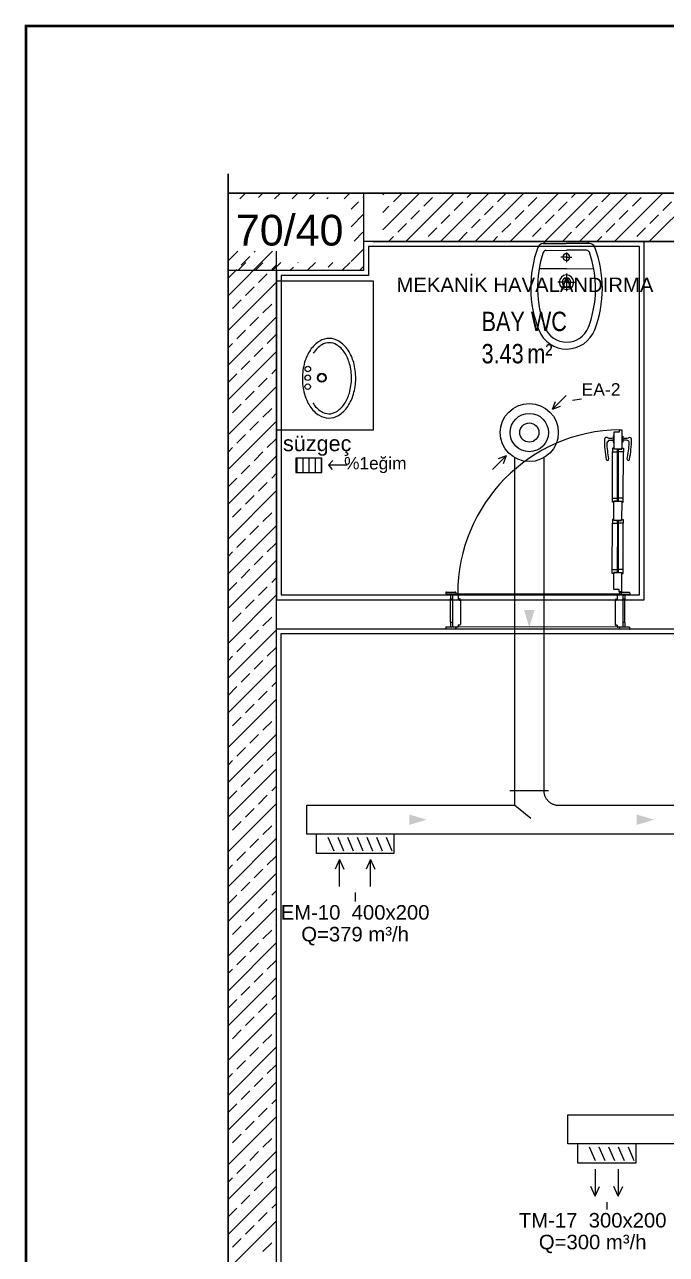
# Model space of a CAD drawing. Header units: centimetres. Extents: x 357699 to 366480, y -615216 to -609849.
# Drawn here: x 357699 to 358031, y -610485 to -609849 of the extents above; entities that cross this region are included whole.
import ezdxf
from ezdxf.enums import TextEntityAlignment as Align

# ---------------------------------------------------------------- set-up
doc = ezdxf.new("R2010")
doc.units = ezdxf.units.CM
for name, color, linetype in [('ROTAS-HAV-CERCEVE', 7, 'Continuous'), ('ROTAS-HAV-EGZOZ', 4, 'Continuous'), ('ROTAS-HAV-MENFEZ', 7, 'Continuous'), ('ROTAS-HAV-OK', 7, 'Continuous'), ('ROTAS-HAV-TAZE-HAVA', 3, 'Continuous'), ('ROTAS-HAV-YAZI', 7, 'Continuous'), ('ROTAS-MIMARI', 8, 'Continuous'), ('ROTAS-MIMARI-KOLON', 8, 'Continuous')]:
    doc.layers.add(name, color=color, linetype=linetype)
doc.styles.add('ROTAS', font='arial.ttf')

msp = doc.modelspace()

# ---------------------------------------------------------------- linework, layer by layer
at = {"layer": 'ROTAS-HAV-CERCEVE', "const_width": 1.5}
msp.add_lwpolyline([(357700, -615060), (359300, -615060), (359300, -609850), (357700, -609850)], close=True, dxfattribs=at)
at = {"layer": 'ROTAS-HAV-EGZOZ'}
for points in [[(358350, -610270), (358300, -610270), (358284.5, -610270), (358264.5, -610267.5), (358080, -610267.5), (357960, -610267.5), (357845, -610267.5), (357845, -610252.5), (357952.5, -610252.5), (357952.5, -610073)], [(357967.5, -610073), (357967.5, -610245), (357967.51, -610245.37), (357967.54, -610245.74), (357967.58, -610246.1), (357967.64, -610246.46), (357967.72, -610246.82), (357967.82, -610247.18), (357967.94, -610247.53), (357968.07, -610247.87), (357968.22, -610248.21), (357968.39, -610248.54), (357968.57, -610248.86), (357968.76, -610249.17), (357968.98, -610249.47), (357969.2, -610249.76), (357969.44, -610250.04), (357969.7, -610250.3), (357969.96, -610250.56), (357970.24, -610250.8), (357970.53, -610251.02), (357970.83, -610251.24), (357971.14, -610251.43), (357971.46, -610251.61), (357971.79, -610251.78), (357972.13, -610251.93), (357972.47, -610252.06), (357972.82, -610252.18), (357973.18, -610252.28), (357973.54, -610252.36), (357973.9, -610252.42), (357974.26, -610252.46), (357974.63, -610252.49), (357975, -610252.5), (358072.5, -610252.5)], [(357950, -610245), (357970, -610245)], [(357952.5, -610252.5), (357960.75, -610259.25)]]:
    msp.add_lwpolyline(points, dxfattribs=at)
at = {"layer": 'ROTAS-HAV-MENFEZ'}
for p, q in [((357979.09, -610040.91), (357972.02, -610047.98)), ((357972.02, -610047.98), (357973.58, -610043.88)), ((357972.02, -610047.98), (357976.12, -610046.42)), ((357940.91, -610079.09), (357947.98, -610072.02)), ((357947.98, -610072.02), (357943.88, -610073.58)), ((357947.98, -610072.02), (357946.42, -610076.12)), ((357856, -610269), (357859, -610276)), ((357861, -610269), (357864, -610276)), ((357866, -610269), (357869, -610276)), ((357871, -610269), (357874, -610276)), ((357876, -610269), (357879, -610276)), ((357881, -610269), (357884, -610276)), ((357886, -610269), (357889, -610276)), ((357862, -610280.5), (357859.75, -610285.5)), ((357862, -610294.5), (357862, -610280.5)), ((357862, -610280.5), (357864.25, -610285.5)), ((357878, -610280.5), (357875.75, -610285.5)), ((357878, -610294.5), (357878, -610280.5)), ((357878, -610280.5), (357880.25, -610285.5)), ((357991, -610429), (357994, -610436)), ((357996, -610429), (357999, -610436)), ((358001, -610429), (358004, -610436)), ((358006, -610429), (358009, -610436)), ((358011, -610429), (358014, -610436)), ((357994, -610440.5), (357994, -610454.5)), ((358006, -610440.5), (358006, -610454.5)), ((357994, -610454.5), (357991.75, -610449.5)), ((357994, -610454.5), (357996.25, -610449.5)), ((358006, -610454.5), (358003.75, -610449.5)), ((358006, -610454.5), (358008.25, -610449.5))]:
    msp.add_line(p, q, dxfattribs=at)
for points in [[(357890, -610267.5), (357890, -610277.5), (357850, -610277.5), (357850, -610267.5)], [(358015, -610427.5), (358015, -610437.5), (357985, -610437.5), (357985, -610427.5)]]:
    msp.add_lwpolyline(points, dxfattribs=at)
for radius in [15, 9.9, 4.95]:
    msp.add_circle((357960, -610060), radius, dxfattribs=at)
at = {"layer": 'ROTAS-HAV-OK'}
for points in [[(357960, -610160.75), (357962.7, -610151.75), (357957.3, -610151.75)], [(357907, -610260), (357898, -610257.3), (357898, -610262.7)], [(358024.5, -610260), (358015.5, -610257.3), (358015.5, -610262.7)]]:
    msp.add_solid(points, dxfattribs=at)
at = {"layer": 'ROTAS-HAV-TAZE-HAVA'}
msp.add_lwpolyline([(358410, -610427.5), (358200, -610427.5), (357980, -610427.5), (357980, -610412.5), (358200, -610412.5), (358410, -610412.5)], dxfattribs=at)
at = {"layer": 'ROTAS-HAV-YAZI'}
for p, q in [((357982.41, -610043.27), (357986.99, -610042.63)), ((357870, -610297.6), (357870, -610302.25)), ((358000, -610457.6), (358000, -610461.3))]:
    msp.add_line(p, q, dxfattribs=at)
at = {"layer": 'ROTAS-MIMARI'}
for p, q in [((357804.37, -611416.35), (357804.37, -609926.35)), ((357804.37, -611416.35), (357804.37, -609926.35)), ((357804.37, -609926.35), (357804.37, -611416.35)), ((357804.37, -609936.35), (359214.37, -609936.35)), ((357804.37, -609936.35), (359214.37, -609936.35)), ((359214.37, -609936.35), (357804.37, -609936.35)), ((357804.37, -609936.35), (357804.37, -611416.35)), ((357804.37, -609976.35), (357804.37, -609936.35)), ((357804.37, -609936.35), (357874.37, -609936.35)), ((359214.37, -609936.35), (357804.37, -609936.35)), ((357874.04, -609938.6), (357874.37, -609938.28)), ((357874.37, -609936.35), (357874.37, -609976.35)), ((357884.37, -609936.35), (358384.37, -609936.35)), ((357804.37, -609945.41), (357804.4, -609945.38)), ((357804.37, -609954.39), (357804.4, -609954.36)), ((357804.37, -609963.37), (357804.4, -609963.34)), ((358019.37, -609961.35), (357874.37, -609961.35)), ((357876.87, -609963.85), (357876.87, -609978.85)), ((358016.87, -609963.85), (357876.87, -609963.85)), ((357879.37, -609961.35), (358074.37, -609961.35)), ((359139.37, -609961.35), (357879.37, -609961.35)), ((357879.37, -609961.35), (359139.37, -609961.35)), ((357884.37, -609961.35), (358384.37, -609961.35)), ((357905.17, -609961.35), (357905.47, -609961.05)), ((357959.05, -609961.35), (357959.36, -609961.05)), ((357968.65, -609965.91), (357979.14, -609965.85)), ((357989.64, -609965.8), (357979.14, -609965.85)), ((358012.93, -609961.35), (358013.24, -609961.05)), ((358016.87, -610143.85), (358016.87, -609963.85)), ((358019.37, -610146.35), (358019.37, -609961.35)), ((357804.37, -610506.35), (357804.37, -609966.35)), ((357817.92, -609966.76), (357818.33, -609966.35)), ((357829.37, -610506.35), (357829.37, -609966.35)), ((357840.37, -609972.27), (357840.54, -609972.1)), ((357979.16, -609969.35), (357976.36, -609969.37)), ((357979.15, -609966.91), (357979.17, -609972.02)), ((357979.16, -609969.35), (357981.96, -609969.34)), ((357874.37, -609976.35), (357804.37, -609976.35)), ((357874.37, -609976.35), (357829.37, -609976.35)), ((357829.37, -609976.35), (357829.37, -610146.35)), ((357876.87, -609978.85), (357831.87, -609978.85)), ((357831.87, -609978.85), (357831.87, -610143.85)), ((357979.19, -609975.35), (357965.07, -609975.42)), ((357979.19, -609975.35), (357993.31, -609975.28)), ((357979.2, -609977.84), (357979.25, -609986.97)), ((357829.37, -609981.58), (357879.37, -609981.58)), ((357879.37, -609981.58), (357879.37, -610058.85)), ((357979.23, -609982.35), (357974.78, -609982.37)), ((357979.23, -609982.35), (357983.67, -609982.33)), ((357829.14, -609991.46), (357829.37, -609991.24)), ((357804.37, -609998.28), (357804.45, -609998.2)), ((357829.14, -610045.34), (357829.37, -610045.12)), ((357804.37, -610052.16), (357804.45, -610052.08)), ((357879.37, -610058.85), (357829.37, -610058.85)), ((357852.87, -610073.3), (357839.47, -610073.3)), ((357839.47, -610073.3), (357839.47, -610080.69)), ((357840, -610080.69), (357840, -610073.3)), ((357843.17, -610080.69), (357843.17, -610073.3)), ((357846.35, -610080.69), (357846.35, -610073.3)), ((357849.52, -610080.69), (357849.52, -610073.3)), ((357852.7, -610080.69), (357852.7, -610073.3)), ((357852.87, -610080.69), (357852.87, -610073.3)), ((358002.94, -610093.92), (358003, -610069.99)), ((358005.53, -610095.41), (358005.59, -610068.51)), ((358005.95, -610095.41), (358006.01, -610068.52)), ((358008.54, -610093.93), (358008.6, -610070)), ((357856.24, -610076.78), (357858.49, -610074.4)), ((357858.49, -610074.4), (357856.24, -610076.78)), ((357865.97, -610076.78), (357856.24, -610076.78)), ((357856.24, -610076.78), (357858.18, -610079.12)), ((357839.47, -610080.69), (357852.87, -610080.69)), ((357829.14, -610099.22), (357829.37, -610099)), ((357804.37, -610106.04), (357804.45, -610105.96)), ((358005.51, -610105.41), (358005.45, -610132.3)), ((358005.93, -610105.41), (358005.87, -610132.3)), ((358002.86, -610130.81), (358002.91, -610106.88)), ((358008.46, -610130.82), (358008.51, -610106.89)), ((357831.87, -610143.85), (357909.37, -610143.85)), ((357909.37, -610143.85), (358016.87, -610143.85)), ((357916.88, -610142.67), (357916.87, -610143.37)), ((357916.88, -610142.67), (357916.87, -610143.37)), ((357916.87, -610143.37), (357923.02, -610143.38)), ((357917.18, -610142.37), (357921.78, -610142.38)), ((357919.37, -610143.37), (357919.37, -610145.87)), ((357920.37, -610143.38), (357920.34, -610160.38)), ((357922.08, -610142.68), (357922.08, -610143.38)), ((358005.72, -610143.57), (357923.02, -610143.38)), ((357923.32, -610143.68), (357923.32, -610146.18)), ((358005.42, -610143.87), (358005.42, -610146.37)), ((358011.87, -610143.58), (358005.72, -610143.57)), ((358006.7, -610142.52), (358006.65, -610142.3)), ((358006.8, -610143.45), (358006.8, -610143.57)), ((358006.99, -610142.47), (358006.96, -610142.3)), ((358007.1, -610143.44), (358007.1, -610143.57)), ((358007.53, -610142.87), (358007.52, -610143.57)), ((358011.58, -610142.58), (358007.83, -610142.57)), ((358008.37, -610143.57), (358008.34, -610160.57)), ((358009.37, -610143.58), (358009.37, -610146.08)), ((358011.88, -610142.88), (358011.87, -610143.58)), ((358011.88, -610142.88), (358011.87, -610143.58)), ((357829.37, -610146.35), (357909.37, -610146.35)), ((357909.37, -610146.35), (358019.37, -610146.35)), ((357919.34, -610157.87), (357919.37, -610145.87)), ((357919.37, -610145.87), (357920.37, -610145.88)), ((357923.32, -610146.18), (357924.12, -610146.19)), ((357923.58, -610146.15), (357924.27, -610146.15)), ((357923.8, -610146.03), (357924.06, -610146.03)), ((357923.8, -610146.15), (357923.8, -610146.63)), ((357923.8, -610146.63), (357924.06, -610146.63)), ((357924.06, -610146.15), (357924.06, -610146.63)), ((357924.42, -610146.49), (357924.39, -610159.09)), ((358004.32, -610146.66), (358004.29, -610159.26)), ((358005.15, -610146.33), (358004.46, -610146.33)), ((358005.42, -610146.37), (358004.62, -610146.36)), ((358004.94, -610146.21), (358004.68, -610146.21)), ((358004.68, -610146.33), (358004.68, -610146.81)), ((358004.93, -610146.81), (358004.68, -610146.81)), ((358004.94, -610146.33), (358004.93, -610146.81)), ((358009.37, -610146.08), (358008.37, -610146.07)), ((358009.34, -610158.08), (358009.37, -610146.08)), ((357829.14, -610153.11), (357829.37, -610152.88)), ((357804.37, -610159.92), (357804.45, -610159.84)), ((357829.37, -610506.35), (357829.37, -610161.35)), ((357829.37, -610161.35), (359189.37, -610161.35)), ((357916.84, -610160.37), (357916.83, -610161.07)), ((357916.84, -610160.37), (357916.83, -610161.07)), ((357916.84, -610160.37), (357922.99, -610160.38)), ((357917.13, -610161.37), (357921.74, -610161.38)), ((357919.34, -610157.87), (357920.34, -610157.88)), ((357919.34, -610157.87), (357919.34, -610160.37)), ((357922.04, -610160.38), (357922.04, -610161.08)), ((358005.69, -610160.57), (357922.99, -610160.38)), ((357923.29, -610159.38), (357923.29, -610160.08)), ((357923.29, -610159.38), (357924.09, -610159.39)), ((358005.39, -610159.57), (358004.59, -610159.56)), ((358005.39, -610159.57), (358005.39, -610160.27)), ((358011.84, -610160.58), (358005.69, -610160.57)), ((358006.63, -610160.57), (358006.63, -610161.27)), ((358011.53, -610161.58), (358006.93, -610161.57)), ((358009.34, -610158.08), (358008.34, -610158.07)), ((358009.34, -610158.08), (358009.34, -610160.58)), ((358011.84, -610160.58), (358011.83, -610161.28)), ((358011.84, -610160.58), (358011.83, -610161.28)), ((357831.87, -610503.85), (357831.87, -610163.85)), ((357831.87, -610163.85), (359186.87, -610163.85)), ((357829.14, -610206.99), (357829.37, -610206.76)), ((357804.37, -610213.8), (357804.45, -610213.72)), ((357829.14, -610260.87), (357829.37, -610260.64)), ((357804.37, -610267.68), (357804.45, -610267.6)), ((357829.14, -610314.75), (357829.37, -610314.53)), ((357804.37, -610321.56), (357804.45, -610321.49)), ((357829.14, -610368.63), (357829.37, -610368.41)), ((357804.37, -610375.45), (357804.45, -610375.37)), ((357829.14, -610422.51), (357829.37, -610422.29)), ((357804.37, -610429.33), (357804.45, -610429.25)), ((357829.14, -610476.39), (357829.37, -610476.17)), ((357804.37, -610483.21), (357804.45, -610483.13))]:
    msp.add_line(p, q, dxfattribs=at)
for points in [[(358006.62, -610059.67), (358006.62, -610058.52), (358007.82, -610058.52), (358007.8, -610068.52), (358003.8, -610068.51), (358003.82, -610059.66)], [(358003.8, -610067.99), (358003, -610067.99), (358003, -610069.99), (358005.59, -610069.99), (358005.59, -610068.51), (358003.8, -610068.51)], [(358007.8, -610068), (358008.6, -610068), (358008.6, -610070), (358006.01, -610070), (358006.01, -610068.52), (358007.8, -610068.52)], [(358003.74, -610095.92), (358002.94, -610095.92), (358002.94, -610093.92), (358005.53, -610093.93), (358005.53, -610095.41), (358003.74, -610095.4)], [(358007.72, -610105.41), (358003.72, -610105.4), (358003.74, -610095.4), (358007.74, -610095.41), (358007.72, -610105.41)], [(358007.74, -610095.93), (358008.54, -610095.93), (358008.54, -610093.93), (358005.95, -610093.93), (358005.95, -610095.41), (358007.74, -610095.41)], [(358003.72, -610104.88), (358002.92, -610104.88), (358002.91, -610106.88), (358005.5, -610106.89), (358005.51, -610105.41), (358003.72, -610105.4)], [(358007.72, -610104.89), (358008.52, -610104.89), (358008.51, -610106.89), (358005.92, -610106.89), (358005.93, -610105.41), (358007.72, -610105.41)], [(358003.66, -610132.81), (358002.86, -610132.81), (358002.86, -610130.81), (358005.45, -610130.82), (358005.45, -610132.3), (358003.66, -610132.29)], [(358007.66, -610132.82), (358008.46, -610132.82), (358008.46, -610130.82), (358005.87, -610130.82), (358005.87, -610132.3), (358007.66, -610132.3)], [(358007.66, -610132.3), (358007.64, -610142.3), (358006.44, -610142.3), (358006.44, -610141.15), (358003.64, -610141.14), (358003.66, -610132.29)]]:
    msp.add_lwpolyline(points, close=True, dxfattribs=at)
for points in [[(358003.31, -610064.15), (358000.85, -610064.02), (358000.04, -610065.24)], [(358003.82, -610061.9), (358003.32, -610061.9), (358003.31, -610064.9), (358003.81, -610064.9)], [(358007.82, -610061.91), (358008.32, -610061.91), (358008.31, -610064.91), (358007.81, -610064.91)], [(358005.65, -610095.41), (358005.71, -610068.51)], [(358005.91, -610068.52), (358005.85, -610095.41)], [(358005.63, -610105.41), (358005.57, -610132.3)], [(358005.77, -610132.3), (358005.83, -610105.41)]]:
    msp.add_lwpolyline(points, dxfattribs=at)
for centre, radius in [((357845.57, -610027.19), 1.43), ((357852.8, -610031.69), 2.3), ((357852.8, -610031.69), 1.94), ((357845.51, -610036.29), 1.43), ((357845.54, -610031.69), 1.43), ((358006.93, -610142.97), 0.5)]:
    msp.add_circle(centre, radius, dxfattribs=at)
for centre, radius, start, end in [((358020.74, -609985.08), 60, 159.81682, 201.44954), ((357967.24, -609965.41), 3, 90.29085, 159.81682), ((357968.66, -609967.41), 1.5, 90.29085, 161.25628), ((357968.32, -609962.11), 0.7, 90.29085, 180.29085), ((357989.64, -609967.3), 1.5, 19.32542, 90.29085), ((357989.92, -609962), 0.7, 0.29085, 90.29085), ((357991.04, -609965.29), 3, 20.76488, 90.29085), ((357937.74, -609985.5), 60, 339.13216, 20.76488), ((358020.74, -609985.08), 56.5, 161.25628, 201.44954), ((357979.16, -609969.35), 1.75, 90.29085, 270.29085), ((357979.16, -609969.35), 1.75, 270.29085, 90.29085), ((357937.74, -609985.5), 56.5, 339.13216, 19.32542), ((357979.23, -609982.35), 3.75, 90.29085, 270.29085), ((357979.23, -609982.35), 3.75, 270.29085, 90.29085), ((357979.23, -609982.35), 2.3, 90.29085, 270.29085), ((357979.23, -609982.35), 2.3, 270.29085, 90.29085), ((357979.32, -610001.35), 15.5, 201.44954, 270.29085), ((357979.32, -610001.35), 12, 201.44954, 270.29085), ((357979.32, -610001.35), 12, 270.29085, 339.13216), ((357979.32, -610001.35), 15.5, 270.29085, 339.13216), ((357859.88, -610026.17), 15.7, 121.31678, 145.76871), ((357859.88, -610026.17), 13.51, 121.31678, 148.22663), ((357856.63, -610020.81), 9.43, 89.60337, 121.31678), ((357856.63, -610020.81), 7.24, 89.60337, 121.31678), ((357856.63, -610020.81), 7.24, 57.88996, 89.60337), ((357856.63, -610020.81), 9.43, 57.88996, 89.60337), ((357853.29, -610026.12), 13.51, 33.43802, 57.88996), ((357853.29, -610026.12), 15.7, 33.43802, 57.88996), ((357865.08, -610029.71), 21.99, 145.76871, 164.0858), ((357848.04, -610029.59), 19.8, 15.12094, 33.43802), ((357848.04, -610029.59), 21.99, 15.12094, 33.43802), ((357873.33, -610032.06), 30.56, 164.0858, 179.60337), ((357839.77, -610031.83), 28.38, 359.60337, 15.12094), ((357839.77, -610031.83), 30.56, 359.60337, 15.12094), ((357873.33, -610032.06), 30.56, 179.60337, 195.12094), ((357839.77, -610031.83), 28.38, 344.0858, 359.60337), ((357839.77, -610031.83), 30.56, 344.0858, 359.60337), ((357865.05, -610034.3), 21.99, 195.12094, 213.43802), ((357848.01, -610034.18), 19.8, 325.76871, 344.0858), ((357848.01, -610034.18), 21.99, 325.76871, 344.0858), ((357859.8, -610037.76), 15.7, 213.43802, 237.88996), ((357859.8, -610037.76), 13.51, 210.98011, 237.88996), ((357853.21, -610037.72), 13.51, 301.31678, 325.76871), ((357853.21, -610037.72), 15.7, 301.31678, 325.76871), ((357856.47, -610043.07), 9.43, 237.88996, 269.60337), ((357856.47, -610043.07), 7.24, 237.88996, 269.60337), ((357856.47, -610043.07), 9.43, 269.60337, 301.31678), ((357856.47, -610043.07), 7.24, 269.60337, 301.31678), ((358007.85, -610143.33), 84.82, 90.8274, 180.03507), ((357999.87, -610063.59), 1.08, 63.36328, 169.30744), ((358054.56, -610063.49), 55.75, 179.89541, 190.75201), ((358054.56, -610063.49), 54.55, 181.8387, 190.74017), ((358001.87, -610058.45), 4.44, 250.05147, 288.93315), ((358009.77, -610058.47), 4.44, 250.81153, 289.69322), ((358009.75, -610068.37), 4.44, 76.77652, 108.93315), ((357957.06, -610063.28), 54.55, 349.00452, 357.90599), ((358010.23, -610065.27), 1.35, 0.2451, 66.38383), ((358011.75, -610063.62), 1.08, 10.43724, 116.38141), ((357957.06, -610063.28), 55.75, 348.99267, 359.84928), ((358000.38, -610073.78), 0.6, 191.26579, 11.26579), ((358011.2, -610073.8), 0.6, 168.47889, 348.47889), ((357917.18, -610142.67), 0.3, 89.79774, 179.87234), ((357921.78, -610142.68), 0.3, 359.87234, 89.94695), ((357923.02, -610143.68), 0.3, 359.87234, 89.87234), ((358005.72, -610143.87), 0.3, 89.87234, 179.87234), ((358007.83, -610142.87), 0.3, 89.79774, 179.87234), ((358011.58, -610142.88), 0.3, 359.87234, 89.94694), ((357923.93, -610146.13), 0.347, 356.49972, 183.24496), ((357924.12, -610146.49), 0.3, 359.87234, 89.87234), ((358004.62, -610146.66), 0.3, 89.87234, 179.87234), ((358004.81, -610146.31), 0.347, 356.49972, 183.24496), ((357917.13, -610161.07), 0.3, 179.87234, 269.94695), ((357921.74, -610161.08), 0.3, 269.87234, 359.87234), ((357922.99, -610160.08), 0.3, 269.79774, 359.87234), ((357924.09, -610159.09), 0.3, 269.87234, 359.94695), ((358004.59, -610159.26), 0.3, 179.79774, 269.87234), ((358005.69, -610160.27), 0.3, 179.87234, 269.94694), ((358006.93, -610161.27), 0.3, 179.87234, 269.87234), ((358011.53, -610161.28), 0.3, 269.79773, 359.87234)]:
    msp.add_arc(centre, radius, start, end, dxfattribs=at)
at = {"layer": 'ROTAS-MIMARI-KOLON'}
for p, q in [((357810.46, -609939.32), (357813.43, -609936.35)), ((357820.16, -609938.6), (357822.41, -609936.35)), ((357828.42, -609939.32), (357831.39, -609936.35)), ((357837.41, -609939.32), (357840.37, -609936.35)), ((357846.39, -609939.32), (357849.35, -609936.35)), ((357855.37, -609939.32), (357856.08, -609938.6)), ((357864.35, -609939.32), (357867.31, -609936.35)), ((357867.97, -609944.68), (357871.8, -609940.84)), ((357884.37, -609937.26), (357885.27, -609936.35)), ((357884.37, -609955.22), (357903.23, -609936.35)), ((357889.76, -609940.84), (357894.25, -609936.35)), ((357896.19, -609961.35), (357921.19, -609936.35)), ((357905.47, -609943.09), (357909.96, -609938.6)), ((357914.15, -609961.35), (357939.15, -609936.35)), ((357921.19, -609945.33), (357925.68, -609940.84)), ((357927.92, -609938.6), (357930.17, -609936.35)), ((357932.11, -609961.35), (357957.11, -609936.35)), ((357943.64, -609940.84), (357948.13, -609936.35)), ((357950.07, -609961.35), (357975.07, -609936.35)), ((357959.36, -609943.09), (357963.85, -609938.6)), ((357968.03, -609961.35), (357993.03, -609936.35)), ((357975.07, -609945.33), (357979.56, -609940.84)), ((357981.81, -609938.6), (357984.05, -609936.35)), ((357985.99, -609961.35), (358010.99, -609936.35)), ((357997.52, -609940.84), (358002.01, -609936.35)), ((358003.95, -609961.35), (358028.95, -609936.35)), ((358013.24, -609943.09), (358017.73, -609938.6)), ((358021.91, -609961.35), (358046.91, -609936.35)), ((358028.95, -609945.33), (358033.44, -609940.84)), ((357867.97, -609953.66), (357874.37, -609947.26)), ((357884.37, -609946.24), (357887.51, -609943.09)), ((357898.74, -609949.82), (357903.23, -609945.33)), ((357936.9, -609947.58), (357941.39, -609943.09)), ((357952.62, -609949.82), (357957.11, -609945.33)), ((357990.79, -609947.58), (357995.28, -609943.09)), ((358006.5, -609949.82), (358010.99, -609945.33)), ((357892, -609956.56), (357896.49, -609952.07)), ((357914.45, -609952.07), (357918.94, -609947.58)), ((357930.17, -609954.31), (357934.66, -609949.82)), ((357945.88, -609956.56), (357950.38, -609952.07)), ((357968.34, -609952.07), (357972.83, -609947.58)), ((357984.05, -609954.31), (357988.54, -609949.82)), ((357999.77, -609956.56), (358004.26, -609952.07)), ((358022.22, -609952.07), (358026.71, -609947.58)), ((357869.55, -609961.05), (357874.04, -609956.56)), ((357887.21, -609961.35), (357889.76, -609958.8)), ((357907.72, -609958.8), (357912.21, -609954.31)), ((357923.43, -609961.05), (357927.92, -609956.56)), ((357941.09, -609961.35), (357943.64, -609958.8)), ((357961.6, -609958.8), (357966.09, -609954.31)), ((357977.32, -609961.05), (357981.81, -609956.56)), ((357994.97, -609961.35), (357997.52, -609958.8)), ((358015.48, -609958.8), (358019.97, -609954.31)), ((357867.97, -609971.62), (357874.37, -609965.22)), ((357874.37, -609961.35), (357874.37, -609976.35)), ((357967.23, -609962.41), (357979.13, -609962.35)), ((357967.63, -609962.41), (357967.62, -609962.11)), ((357968.32, -609961.41), (357979.12, -609961.35)), ((357989.92, -609961.3), (357979.12, -609961.35)), ((357991.02, -609962.29), (357979.13, -609962.35)), ((357990.62, -609962.29), (357990.62, -609961.99)), ((357804.37, -609971.33), (357809.35, -609966.35)), ((357804.37, -609989.3), (357827.31, -609966.35)), ((357804.37, -609972.35), (357804.62, -609972.1)), ((357809.35, -609976.35), (357813.6, -609972.1)), ((357811.18, -609973.5), (357815.67, -609969.01)), ((357818.33, -609976.35), (357822.41, -609972.27)), ((357827.31, -609976.35), (357831.56, -609972.1)), ((357845.27, -609976.35), (357849.52, -609972.1)), ((357856.08, -609974.52), (357858.5, -609972.1)), ((357863.23, -609976.35), (357867.48, -609972.1)), ((357804.45, -609980.24), (357808.94, -609975.75)), ((357820.16, -609982.48), (357824.65, -609977.99)), ((357826.9, -609975.75), (357829.37, -609973.28)), ((357836.29, -609976.35), (357838.12, -609974.52)), ((357872.21, -609976.35), (357874.37, -609974.2)), ((357804.37, -610007.26), (357829.37, -609982.26)), ((357813.43, -609989.22), (357817.92, -609984.73)), ((357806.69, -609995.95), (357811.18, -609991.46)), ((357822.41, -609998.2), (357826.9, -609993.71)), ((357804.37, -610025.22), (357829.37, -610000.22)), ((357815.67, -610004.93), (357820.16, -610000.44)), ((357808.94, -610011.67), (357813.43, -610007.18)), ((357824.65, -610013.91), (357829.14, -610009.42)), ((357804.37, -610016.24), (357806.69, -610013.91)), ((357817.92, -610020.65), (357822.41, -610016.16)), ((357804.37, -610043.18), (357829.37, -610018.18)), ((357811.18, -610027.38), (357815.67, -610022.89)), ((357804.45, -610034.12), (357808.94, -610029.63)), ((357826.9, -610029.63), (357829.37, -610027.16)), ((357804.37, -610061.14), (357829.37, -610036.14)), ((357820.16, -610036.36), (357824.65, -610031.87)), ((357813.43, -610043.1), (357817.92, -610038.61)), ((357806.69, -610049.83), (357811.18, -610045.34)), ((357822.41, -610052.08), (357826.9, -610047.59)), ((357804.37, -610079.1), (357829.37, -610054.1)), ((357815.67, -610058.81), (357820.16, -610054.32)), ((357808.94, -610065.55), (357813.43, -610061.06)), ((357804.37, -610070.12), (357806.69, -610067.79)), ((357824.65, -610067.79), (357829.14, -610063.3)), ((357804.37, -610097.06), (357829.37, -610072.06)), ((357817.92, -610074.53), (357822.41, -610070.04)), ((357811.18, -610081.26), (357815.67, -610076.77)), ((357804.45, -610088), (357808.94, -610083.51)), ((357820.16, -610090.24), (357824.65, -610085.75)), ((357826.9, -610083.51), (357829.37, -610081.04)), ((357804.37, -610115.02), (357829.37, -610090.02)), ((357813.43, -610096.98), (357817.92, -610092.49)), ((357806.69, -610103.71), (357811.18, -610099.22)), ((357822.41, -610105.96), (357826.9, -610101.47)), ((357804.37, -610132.98), (357829.37, -610107.98)), ((357815.67, -610112.69), (357820.16, -610108.2)), ((357808.94, -610119.43), (357813.43, -610114.94)), ((357824.65, -610121.67), (357829.14, -610117.18)), ((357804.37, -610124), (357806.69, -610121.67)), ((357817.92, -610128.41), (357822.41, -610123.92)), ((357804.37, -610150.94), (357829.37, -610125.94)), ((357811.18, -610135.14), (357815.67, -610130.65)), ((357804.45, -610141.88), (357808.94, -610137.39)), ((357826.9, -610137.39), (357829.37, -610134.92)), ((357804.37, -610168.9), (357829.37, -610143.9)), ((357820.16, -610144.12), (357824.65, -610139.63)), ((357813.43, -610150.86), (357817.92, -610146.37)), ((357806.69, -610157.6), (357811.18, -610153.11)), ((357822.41, -610159.84), (357826.9, -610155.35)), ((357804.37, -610186.86), (357829.37, -610161.86)), ((357815.67, -610166.58), (357820.16, -610162.09)), ((357808.94, -610173.31), (357813.43, -610168.82)), ((357804.37, -610177.88), (357806.69, -610175.56)), ((357824.65, -610175.56), (357829.14, -610171.07)), ((357804.37, -610204.82), (357829.37, -610179.82)), ((357817.92, -610182.29), (357822.41, -610177.8)), ((357811.18, -610189.03), (357815.67, -610184.54)), ((357804.45, -610195.76), (357808.94, -610191.27)), ((357820.16, -610198.01), (357824.65, -610193.52)), ((357826.9, -610191.27), (357829.37, -610188.8)), ((357804.37, -610222.78), (357829.37, -610197.78)), ((357813.43, -610204.74), (357817.92, -610200.25)), ((357806.69, -610211.48), (357811.18, -610206.99)), ((357822.41, -610213.72), (357826.9, -610209.23)), ((357804.37, -610240.74), (357829.37, -610215.74)), ((357815.67, -610220.46), (357820.16, -610215.97)), ((357808.94, -610227.19), (357813.43, -610222.7)), ((357824.65, -610229.44), (357829.14, -610224.95)), ((357804.37, -610231.76), (357806.69, -610229.44)), ((357817.92, -610236.17), (357822.41, -610231.68)), ((357804.37, -610258.7), (357829.37, -610233.7)), ((357811.18, -610242.91), (357815.67, -610238.42)), ((357804.45, -610249.64), (357808.94, -610245.15)), ((357826.9, -610245.15), (357829.37, -610242.68)), ((357804.37, -610276.66), (357829.37, -610251.66)), ((357820.16, -610251.89), (357824.65, -610247.4)), ((357813.43, -610258.62), (357817.92, -610254.13)), ((357806.69, -610265.36), (357811.18, -610260.87)), ((357822.41, -610267.6), (357826.9, -610263.11)), ((357804.37, -610294.62), (357829.37, -610269.62)), ((357815.67, -610274.34), (357820.16, -610269.85)), ((357808.94, -610281.07), (357813.43, -610276.58)), ((357804.37, -610285.64), (357806.69, -610283.32)), ((357824.65, -610283.32), (357829.14, -610278.83)), ((357804.37, -610312.58), (357829.37, -610287.58)), ((357817.92, -610290.05), (357822.41, -610285.56)), ((357811.18, -610296.79), (357815.67, -610292.3)), ((357826.9, -610299.03), (357829.37, -610296.56)), ((357804.45, -610303.52), (357808.94, -610299.03)), ((357820.16, -610305.77), (357824.65, -610301.28)), ((357804.37, -610330.54), (357829.37, -610305.54)), ((357813.43, -610312.5), (357817.92, -610308.01)), ((357806.69, -610319.24), (357811.18, -610314.75)), ((357822.41, -610321.49), (357826.9, -610316.99)), ((357804.37, -610348.51), (357829.37, -610323.51)), ((357815.67, -610328.22), (357820.16, -610323.73)), ((357808.94, -610334.96), (357813.43, -610330.47)), ((357824.65, -610337.2), (357829.14, -610332.71)), ((357804.37, -610339.53), (357806.69, -610337.2)), ((357817.92, -610343.94), (357822.41, -610339.45)), ((357804.37, -610366.47), (357829.37, -610341.47)), ((357811.18, -610350.67), (357815.67, -610346.18)), ((357804.45, -610357.41), (357808.94, -610352.92)), ((357826.9, -610352.92), (357829.37, -610350.45)), ((357804.37, -610384.43), (357829.37, -610359.43)), ((357820.16, -610359.65), (357824.65, -610355.16)), ((357813.43, -610366.39), (357817.92, -610361.9)), ((357806.69, -610373.12), (357811.18, -610368.63)), ((357822.41, -610375.37), (357826.9, -610370.88)), ((357804.37, -610402.39), (357829.37, -610377.39)), ((357815.67, -610382.1), (357820.16, -610377.61)), ((357808.94, -610388.84), (357813.43, -610384.35)), ((357804.37, -610393.41), (357806.69, -610391.08)), ((357824.65, -610391.08), (357829.14, -610386.59)), ((357804.37, -610420.35), (357829.37, -610395.35)), ((357817.92, -610397.82), (357822.41, -610393.33)), ((357811.18, -610404.55), (357815.67, -610400.06)), ((357826.9, -610406.8), (357829.37, -610404.33)), ((357804.45, -610411.29), (357808.94, -610406.8)), ((357820.16, -610413.53), (357824.65, -610409.04)), ((357804.37, -610438.31), (357829.37, -610413.31)), ((357813.43, -610420.27), (357817.92, -610415.78)), ((357806.69, -610427), (357811.18, -610422.51)), ((357822.41, -610429.25), (357826.9, -610424.76)), ((357804.37, -610456.27), (357829.37, -610431.27)), ((357815.67, -610435.98), (357820.16, -610431.49)), ((357808.94, -610442.72), (357813.43, -610438.23)), ((357824.65, -610444.96), (357829.14, -610440.47)), ((357804.37, -610447.29), (357806.69, -610444.96)), ((357817.92, -610451.7), (357822.41, -610447.21)), ((357804.37, -610474.23), (357829.37, -610449.23)), ((357811.18, -610458.43), (357815.67, -610453.94)), ((357804.45, -610465.17), (357808.94, -610460.68)), ((357826.9, -610460.68), (357829.37, -610458.21)), ((357804.37, -610492.19), (357829.37, -610467.19)), ((357820.16, -610467.41), (357824.65, -610462.92)), ((357813.43, -610474.15), (357817.92, -610469.66)), ((357806.69, -610480.88), (357811.18, -610476.39)), ((357822.41, -610483.13), (357826.9, -610478.64))]:
    msp.add_line(p, q, dxfattribs=at)

# ---------------------------------------------------------------- texts
at = {"layer": 'ROTAS-HAV-YAZI', "style": 'ROTAS'}
for s, height, p in [('EA-2', 6.5, (357997.05, -610037.75)), ('EM-10  400x200', 7.5, (357870, -610307.88)), ('Q=379 m³/h', 7.5, (357870, -610319.12)), ('TM-17  300x200', 7.5, (357992.75, -610466.92)), ('Q=300 m³/h', 7.5, (357992.75, -610478.17))]:
    msp.add_text(s, height=height, dxfattribs=at).set_placement(p, align=Align.MIDDLE_CENTER)
at = {"layer": 'ROTAS-MIMARI', "style": 'ROTAS'}
for s, height, p in [('70/40', 15.908, (357808.38, -609963.41)), ('MEKANİK HAVALANDIRMA', 7.5, (357891.4, -609987.44)), ('süzgeç', 7.987, (357832.75, -610069.61)), ('%%%1eğim', 6.39, (357864.33, -610079.03))]:
    msp.add_text(s, height=height, dxfattribs=at).set_placement(p)
at = {"layer": 'ROTAS-MIMARI', "style": 'ROTAS', "width": 0.8}
for s, p in [('BAY WC', (357935.35, -610007.57)), ('3.43', (357935.35, -610024.24)), ('m²', (357958.98, -610024.24))]:
    msp.add_text(s, height=10, dxfattribs=at).set_placement(p)

doc.saveas('drawing.dxf')
